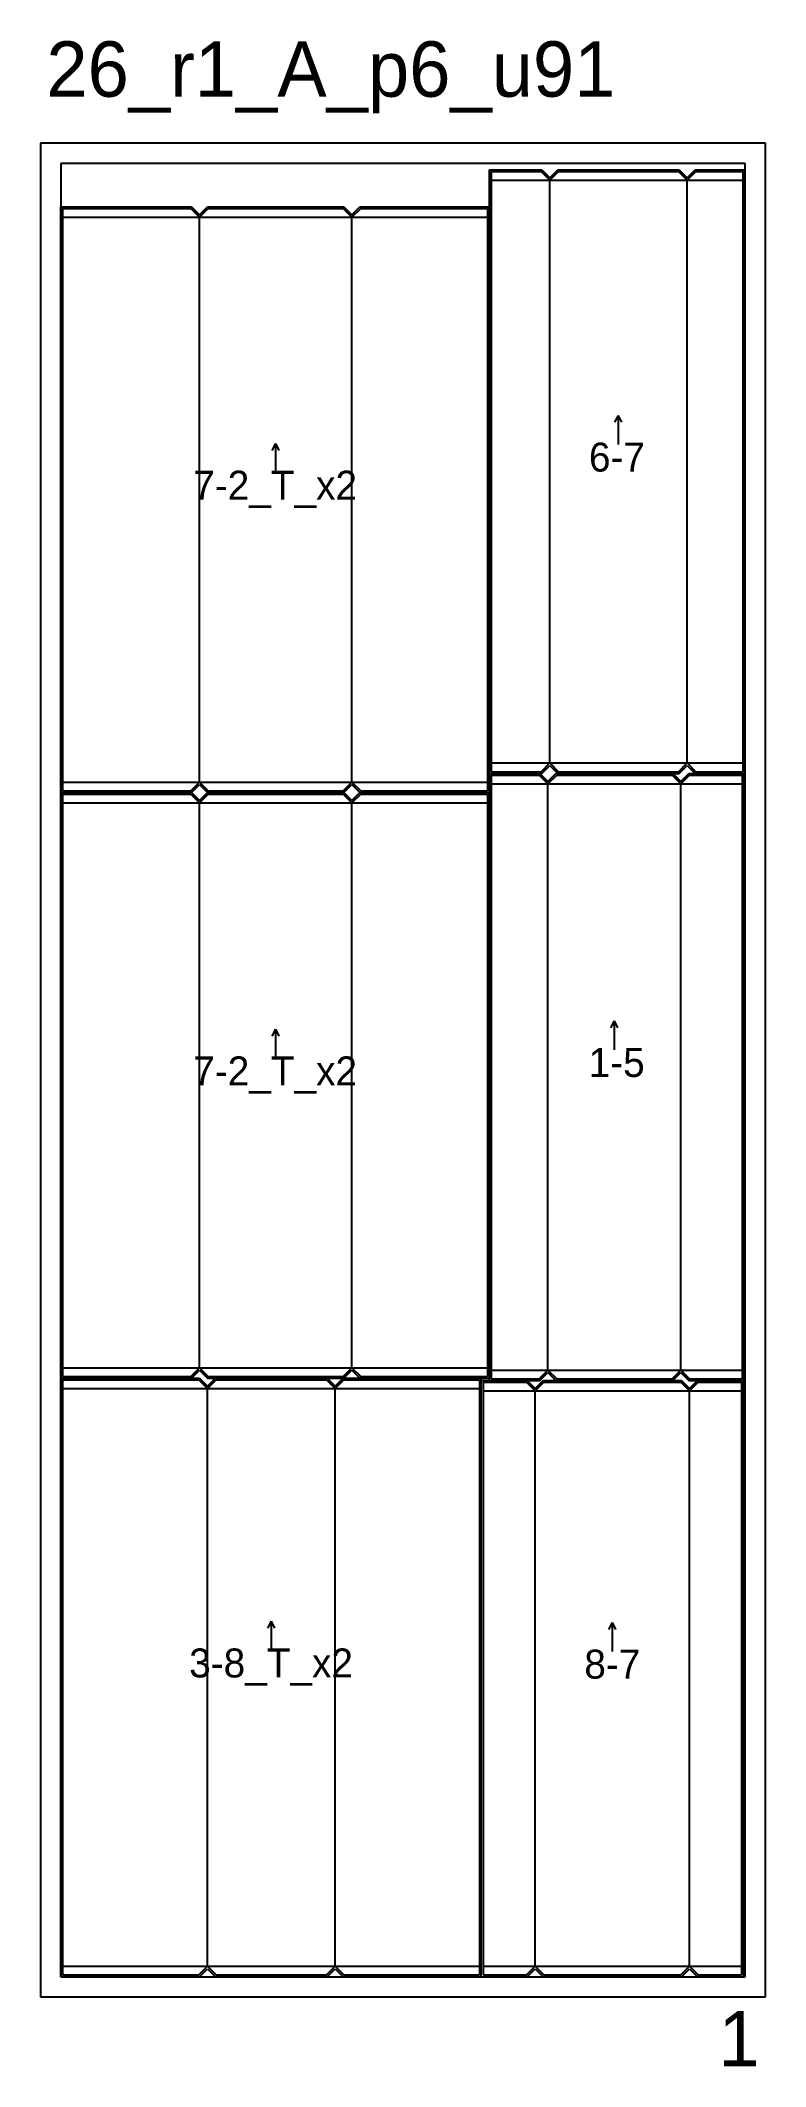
# Model space of a CAD drawing. Extents: x 0 to 1250, y -120 to 3377.
import ezdxf
from ezdxf.enums import TextEntityAlignment as Align

# ---------------------------------------------------------------- set-up
doc = ezdxf.new("R2010")
doc.units = 0
doc.layers.get('0').update_dxf_attribs({"linetype": 'CONTINUOUS'})
for name, color, linetype in [('CUT', 3, 'CONTINUOUS'), ('FREZ', 6, 'CONTINUOUS'), ('SHEETS', 4, 'CONTINUOUS')]:
    doc.layers.add(name, color=color, linetype=linetype)

msp = doc.modelspace()

# ---------------------------------------------------------------- linework, layer by layer
at = {"linetype": 'CONTINUOUS'}
for p, q in [((777, 3151), (863, 3151)), ((777, 3151), (777, 2115)), ((863, 3151), (878, 3136)), ((878, 3136), (893, 3151)), ((893, 3151), (996.5, 3151)), ((996.5, 3151), (1100, 3151)), ((1100, 3151), (1115, 3136)), ((1115, 3136), (1130, 3151)), ((1130, 3151), (1211, 3151)), ((1211, 3151), (1211, 2115)), ((38, 3087), (259, 3087)), ((38, 3087), (38, 2082)), ((259, 3087), (274, 3072)), ((274, 3072), (289, 3087)), ((289, 3087), (405.5, 3087)), ((405.5, 3087), (522, 3087)), ((522, 3087), (537, 3072)), ((537, 3072), (552, 3087)), ((552, 3087), (771, 3087)), ((771, 3087), (771, 2082)), ((990.5, 2718), (996.5, 2730)), ((996.5, 2680), (996.5, 2730)), ((1002.5, 2718), (996.5, 2730)), ((399.5, 2669.5), (405.5, 2681.5)), ((405.5, 2631.5), (405.5, 2681.5)), ((411.5, 2669.5), (405.5, 2681.5)), ((777, 2115), (863, 2115)), ((777, 2109), (860, 2109)), ((777, 2109), (777, 1067)), ((860, 2109), (875, 2094)), ((863, 2115), (878, 2130)), ((875, 2094), (890, 2109)), ((878, 2130), (893, 2115)), ((890, 2109), (989.5, 2109)), ((893, 2115), (996.5, 2115)), ((989.5, 2109), (1089, 2109)), ((996.5, 2115), (1100, 2115)), ((1089, 2109), (1104, 2094)), ((1100, 2115), (1115, 2130)), ((1104, 2094), (1119, 2109)), ((1115, 2130), (1130, 2115)), ((1119, 2109), (1210, 2109)), ((1130, 2115), (1211, 2115)), ((1210, 2109), (1210, 1067)), ((38, 2082), (259, 2082)), ((38, 2076), (259, 2076)), ((38, 2076), (38, 1071)), ((259, 2082), (274, 2097)), ((259, 2076), (274, 2061)), ((274, 2097), (289, 2082)), ((274, 2061), (289, 2076)), ((289, 2082), (405.5, 2082)), ((289, 2076), (405.5, 2076)), ((405.5, 2082), (522, 2082)), ((405.5, 2076), (522, 2076)), ((522, 2082), (537, 2097)), ((522, 2076), (537, 2061)), ((537, 2097), (552, 2082)), ((537, 2061), (552, 2076)), ((552, 2082), (771, 2082)), ((552, 2076), (771, 2076)), ((771, 2076), (771, 1071)), ((983.5, 1673), (989.5, 1685)), ((989.5, 1635), (989.5, 1685)), ((995.5, 1673), (989.5, 1685)), ((399.5, 1658.5), (405.5, 1670.5)), ((405.5, 1620.5), (405.5, 1670.5)), ((411.5, 1658.5), (405.5, 1670.5)), ((259, 1071), (274, 1086)), ((274, 1086), (289, 1071)), ((522, 1071), (537, 1086)), ((537, 1086), (552, 1071)), ((38, 1071), (259, 1071)), ((38, 1065), (273, 1065)), ((38, 1065), (38, 38)), ((273, 1065), (288, 1050)), ((288, 1050), (303, 1065)), ((289, 1071), (405.5, 1071)), ((303, 1065), (398, 1065)), ((398, 1065), (493, 1065)), ((405.5, 1071), (522, 1071)), ((493, 1065), (508, 1050)), ((508, 1050), (523, 1065)), ((523, 1065), (757, 1065)), ((552, 1071), (771, 1071)), ((757, 1065), (757, 38)), ((763, 1061), (838, 1061)), ((763, 1061), (763, 38)), ((777, 1067), (860, 1067)), ((838, 1061), (853, 1046)), ((853, 1046), (868, 1061)), ((860, 1067), (875, 1082)), ((868, 1061), (986, 1061)), ((875, 1082), (890, 1067)), ((890, 1067), (989.5, 1067)), ((986, 1061), (1104, 1061)), ((989.5, 1067), (1089, 1067)), ((1089, 1067), (1104, 1082)), ((1104, 1082), (1119, 1067)), ((1104, 1061), (1119, 1046)), ((1119, 1067), (1210, 1067)), ((1119, 1046), (1134, 1061)), ((1134, 1061), (1209, 1061)), ((1209, 1061), (1209, 38)), ((392, 636.5), (398, 648.5)), ((398, 598.5), (398, 648.5)), ((404, 636.5), (398, 648.5)), ((980, 634.5), (986, 646.5)), ((986, 596.5), (986, 646.5)), ((992, 634.5), (986, 646.5)), ((38, 38), (273, 38)), ((273, 38), (288, 53)), ((288, 53), (303, 38)), ((303, 38), (398, 38)), ((398, 38), (493, 38)), ((493, 38), (508, 53)), ((508, 53), (523, 38)), ((523, 38), (757, 38)), ((763, 38), (838, 38)), ((838, 38), (853, 53)), ((853, 53), (868, 38)), ((868, 38), (986, 38)), ((986, 38), (1104, 38)), ((1104, 38), (1119, 53)), ((1119, 53), (1134, 38)), ((1134, 38), (1209, 38))]:
    msp.add_line(p, q, dxfattribs=at)
at = {"layer": 'CUT'}
for p, q in [((774, 3090), (774, 3154)), ((774, 3154), (864.243, 3154)), ((864.243, 3154), (878, 3140.242)), ((878, 3140.242), (891.757, 3154)), ((891.757, 3154), (1101.243, 3154)), ((1101.243, 3154), (1115, 3140.242)), ((1115, 3140.242), (1128.757, 3154)), ((1128.757, 3154), (1214, 3154)), ((1214, 2112), (1214, 3154)), ((35, 2079), (35, 3090)), ((35, 3090), (260.243, 3090)), ((260.243, 3090), (274, 3076.242)), ((274, 3076.242), (287.757, 3090)), ((287.757, 3090), (523.243, 3090)), ((523.243, 3090), (537, 3076.242)), ((537, 3076.242), (550.757, 3090)), ((550.757, 3090), (774, 3090)), ((774, 2112), (774, 3090)), ((774, 2079), (774, 2112)), ((774, 2112), (861.243, 2112)), ((861.243, 2112), (864.243, 2112)), ((861.243, 2112), (875, 2098.242)), ((864.243, 2112), (878, 2125.758)), ((875, 2098.242), (888.757, 2112)), ((878, 2125.758), (891.757, 2112)), ((888.757, 2112), (891.757, 2112)), ((891.757, 2112), (1090.243, 2112)), ((1090.243, 2112), (1101.243, 2112)), ((1090.243, 2112), (1104, 2098.242)), ((1101.243, 2112), (1115, 2125.758)), ((1104, 2098.242), (1117.757, 2112)), ((1115, 2125.758), (1128.757, 2112)), ((1117.757, 2112), (1128.757, 2112)), ((1128.757, 2112), (1213, 2112)), ((1213, 1064), (1213, 2112)), ((1213, 2112), (1214, 2112)), ((35, 1068), (35, 2079)), ((35, 2079), (260.243, 2079)), ((260.243, 2079), (274, 2092.758)), ((260.243, 2079), (274, 2065.242)), ((274, 2092.758), (287.757, 2079)), ((274, 2065.242), (287.757, 2079)), ((287.757, 2079), (523.243, 2079)), ((523.243, 2079), (537, 2092.758)), ((523.243, 2079), (537, 2065.242)), ((537, 2092.758), (550.757, 2079)), ((537, 2065.242), (550.757, 2079)), ((550.757, 2079), (774, 2079)), ((774, 1068), (774, 2079)), ((35, 1068), (260.243, 1068)), ((35, 35), (35, 1068)), ((260.243, 1068), (274, 1081.758)), ((260.243, 1068), (274.243, 1068)), ((274, 1081.758), (287.757, 1068)), ((274.243, 1068), (288, 1054.242)), ((287.757, 1068), (301.757, 1068)), ((288, 1054.242), (301.757, 1068)), ((301.757, 1068), (494.243, 1068)), ((494.243, 1068), (521.757, 1068)), ((494.243, 1068), (508, 1054.242)), ((508, 1054.242), (521.757, 1068)), ((521.757, 1068), (523.243, 1068)), ((523.243, 1068), (537, 1081.758)), ((523.243, 1068), (550.757, 1068)), ((537, 1081.758), (550.757, 1068)), ((550.757, 1068), (760, 1068)), ((760, 1064), (760, 1068)), ((760, 1068), (774, 1068)), ((760, 35), (760, 1064)), ((760, 1064), (774, 1064)), ((774, 1064), (774, 1068)), ((774, 1064), (839.243, 1064)), ((839.243, 1064), (861.243, 1064)), ((839.243, 1064), (853, 1050.242)), ((853, 1050.242), (866.757, 1064)), ((861.243, 1064), (875, 1077.758)), ((866.757, 1064), (888.757, 1064)), ((875, 1077.758), (888.757, 1064)), ((888.757, 1064), (1090.243, 1064)), ((1090.243, 1064), (1104, 1077.758)), ((1090.243, 1064), (1105.243, 1064)), ((1104, 1077.758), (1117.757, 1064)), ((1105.243, 1064), (1119, 1050.242)), ((1117.757, 1064), (1132.757, 1064)), ((1119, 1050.242), (1132.757, 1064)), ((1132.757, 1064), (1212, 1064)), ((1212, 35), (1212, 1064)), ((1212, 1064), (1213, 1064)), ((35, 35), (274.243, 35)), ((274.243, 35), (288, 48.758)), ((288, 48.758), (301.757, 35)), ((301.757, 35), (494.243, 35)), ((494.243, 35), (508, 48.758)), ((508, 48.758), (521.757, 35)), ((521.757, 35), (760, 35)), ((760, 35), (839.243, 35)), ((839.243, 35), (853, 48.758)), ((853, 48.758), (866.757, 35)), ((866.757, 35), (1105.243, 35)), ((1105.243, 35), (1119, 48.758)), ((1119, 48.758), (1132.757, 35)), ((1132.757, 35), (1212, 35))]:
    msp.add_line(p, q, dxfattribs=at)
at = {"layer": 'FREZ', "linetype": 'CONTINUOUS'}
for p, q in [((777, 3136), (1211, 3136)), ((878, 2130), (878, 3136)), ((1115, 2130), (1115, 3136)), ((38, 3072), (771, 3072)), ((274, 2097), (274, 3072)), ((537, 2097), (537, 3072)), ((777, 2130), (1211, 2130)), ((38, 2097), (771, 2097)), ((777, 2094), (1210, 2094)), ((875, 1082), (875, 2094)), ((1104, 1082), (1104, 2094)), ((38, 2061), (771, 2061)), ((274, 1086), (274, 2061)), ((537, 1086), (537, 2061)), ((38, 1086), (771, 1086)), ((38, 1050), (757, 1050)), ((288, 53), (288, 1050)), ((508, 53), (508, 1050)), ((777, 1082), (1210, 1082)), ((763, 1046), (1209, 1046)), ((853, 53), (853, 1046)), ((1119, 53), (1119, 1046)), ((38, 53), (757, 53)), ((763, 53), (1209, 53))]:
    msp.add_line(p, q, dxfattribs=at)
at = {"layer": 'SHEETS', "linetype": 'CONTINUOUS'}
for p, q in [((1250, 3200), (0, 3200)), ((0, 3200), (0, 0)), ((1250, 0), (1250, 3200)), ((1215, 3165), (35, 3165)), ((35, 3165), (35, 35)), ((1215, 35), (1215, 3165)), ((35, 35), (1215, 35)), ((0, 0), (1250, 0))]:
    msp.add_line(p, q, dxfattribs=at)

# ---------------------------------------------------------------- texts
msp.add_text('26_r1_A_p6_u91', height=95.63).set_placement((10, 3280))
for s, p in [('6-7', (994, 2633)), ('7-2_T_x2', (404.5, 2584.5)), ('7-2_T_x2', (404.5, 1573.5)), ('1-5', (993.5, 1588)), ('3-8_T_x2', (397.5, 551.5)), ('8-7', (986, 549.5))]:
    msp.add_text(s, height=50).set_placement(p, align=Align.CENTER)
msp.add_text('1', height=95.63).set_placement((1240, -120), align=Align.RIGHT)

doc.saveas('drawing.dxf')
